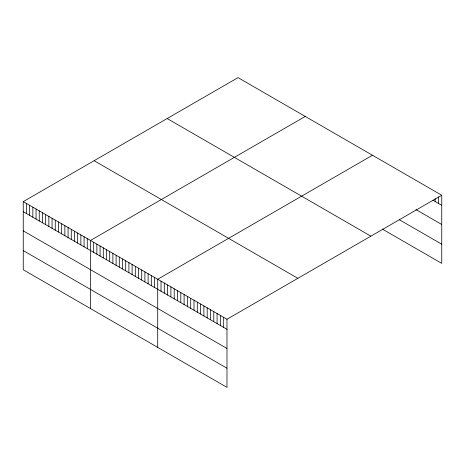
<?xml version="1.0" encoding="UTF-8"?>
<svg xmlns="http://www.w3.org/2000/svg" width="465" height="465" viewBox="0 0 465 465"><rect width="100%" height="100%" fill="white"/><g stroke="black" fill="none" stroke-linecap="round" stroke-linejoin="round"><path stroke-width="0.7" d="M23.25 201.624L226.978 319.246L226.978 387.374L23.25 269.752L23.25 201.624L238.022 77.626L441.75 195.248L441.75 263.376L382.375 229.1M305.249 116.442L90.483 240.44L90.483 308.562M372.482 155.258L157.711 279.256L157.711 347.378M226.978 319.246L441.75 195.248M432.956 200.235L441.75 205.315M415.913 209.558L441.75 224.473M399.418 219.776L441.75 244.212M167.144 118.546L370.878 236.168M94.122 160.704L297.856 278.326M23.25 211.685L226.978 329.307M23.25 230.849L226.978 348.471M23.25 250.589L226.978 368.21M438.454 196.939L438.454 203.408M435.153 198.631L435.153 201.502M223.682 317.345L223.682 327.406M220.381 315.439L220.381 325.5M217.085 313.532L217.085 323.594M213.784 311.631L213.784 321.693M210.488 309.725L210.488 319.786M207.187 307.818L207.187 317.88M203.891 305.918L203.891 315.979M200.595 304.011L200.595 314.073M197.294 302.105L197.294 312.172M193.998 300.204L193.998 310.265M190.697 298.298L190.697 308.359M187.401 296.397L187.401 306.458M184.099 294.49L184.099 304.552M180.804 292.584L180.804 302.645M177.502 290.683L177.502 300.745M174.206 288.777L174.206 298.838M170.905 286.87L170.905 296.932M167.609 284.969L167.609 295.031M164.308 283.063L164.308 293.124M161.012 281.162L161.012 291.224M154.508 277.407L154.508 287.469M151.311 275.559L151.311 285.62M148.108 273.711L148.108 283.772M144.906 271.862L144.906 281.924M141.703 270.014L141.703 280.075M138.5 268.166L138.5 278.227M135.303 266.317L135.303 276.379M132.101 264.469L132.101 274.53M128.898 262.62L128.898 272.682M125.695 260.772L125.695 270.833M122.498 258.924L122.498 268.985M119.296 257.075L119.296 267.137M116.093 255.227L116.093 265.288M112.89 253.379L112.89 263.44M109.688 251.53L109.688 261.592M106.491 249.682L106.491 259.743M103.288 247.833L103.288 257.895M100.085 245.985L100.085 256.046M96.883 244.137L96.883 254.198M93.68 242.288L93.68 252.35M87.281 238.592L87.281 248.653M84.078 236.743L84.078 246.805M80.875 234.895L80.875 244.956M77.672 233.046L77.672 243.108M74.476 231.198L74.476 241.259M71.273 229.35L71.273 239.411M68.07 227.501L68.07 237.563M64.868 225.653L64.868 235.714M61.665 223.805L61.665 233.866M58.468 221.956L58.468 232.018M55.265 220.108L55.265 230.169M52.063 218.259L52.063 228.321M48.86 216.411L48.86 226.472M45.663 214.563L45.663 224.624M42.46 212.714L42.46 222.776M39.258 210.866L39.258 220.927M36.055 209.018L36.055 219.079M32.852 207.169L32.852 217.231M29.655 205.321L29.655 215.382M26.453 203.472L26.453 213.534"/></g></svg>
